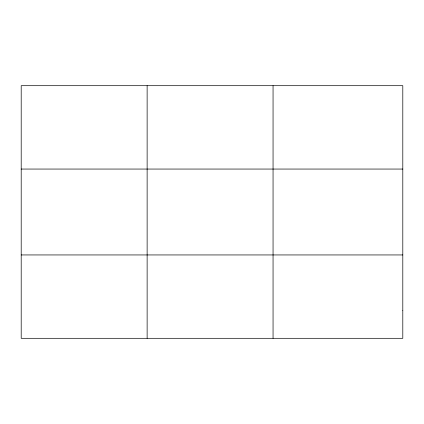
<?xml version="1.0" encoding="UTF-8"?>
<svg xmlns="http://www.w3.org/2000/svg" width="424" height="424" viewBox="0 0 424 424"><rect width="100%" height="100%" fill="white"/><g stroke="black" fill="none" stroke-linecap="round" stroke-linejoin="round"><path stroke-width="0.64" d="M147.128 85.69L147.128 338.31M273.056 85.69L273.056 338.31M21.2 169.054L402.8 169.054M21.2 254.946L402.8 254.946M402.8 310.522L402.8 338.31L21.2 338.31L21.2 85.69L402.8 85.69L402.8 310.522"/></g></svg>
